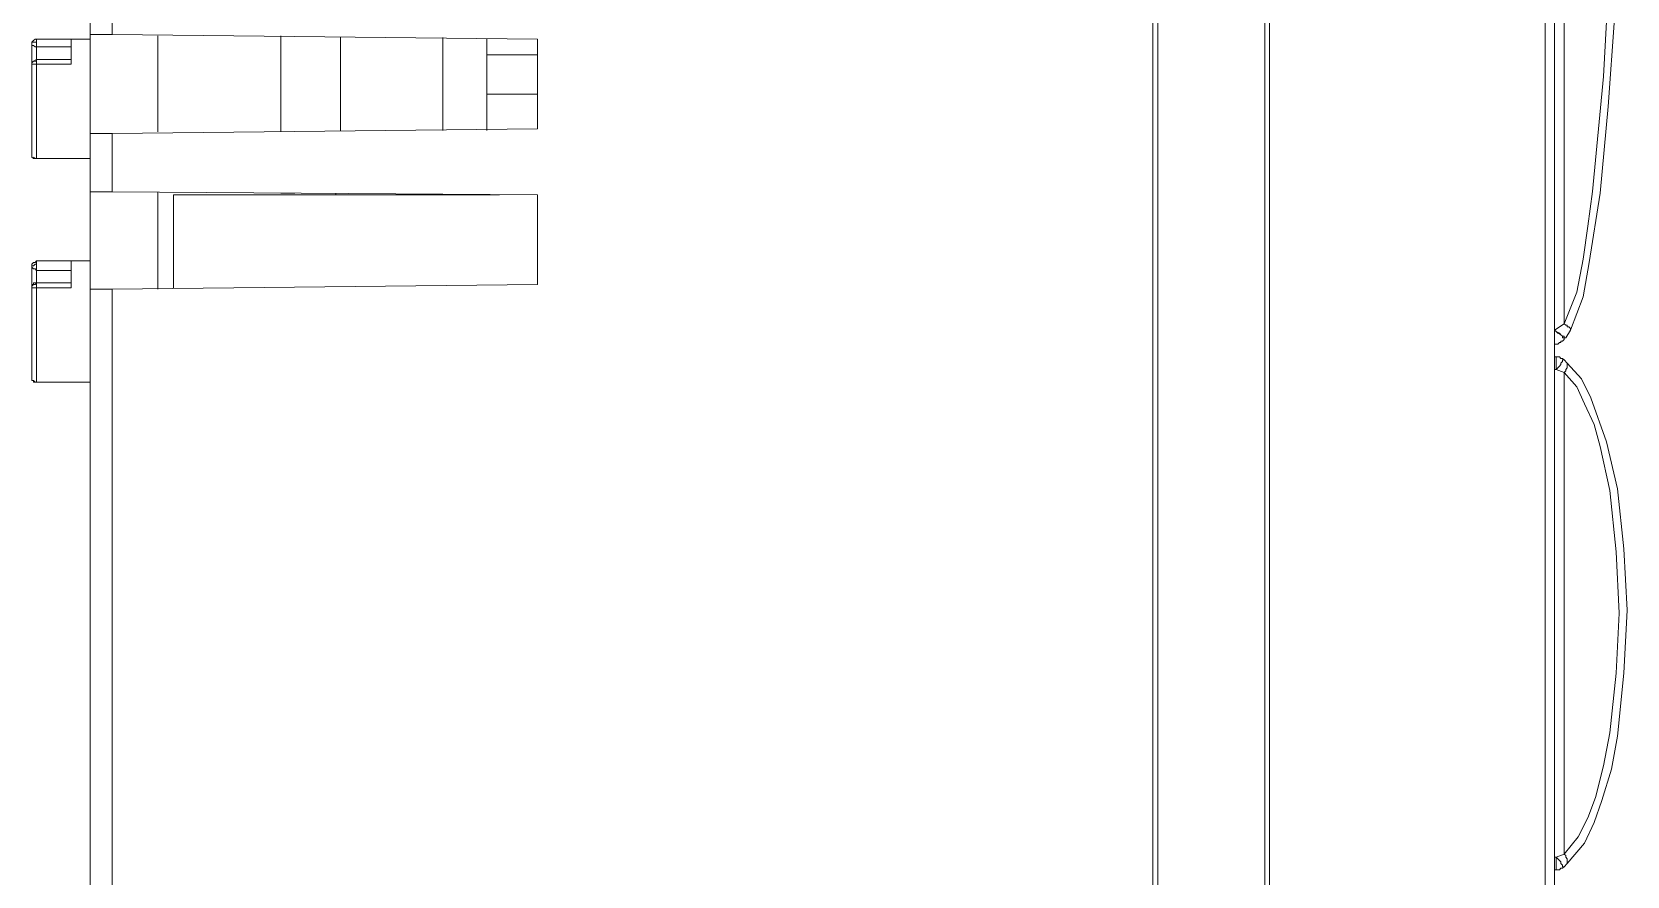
# Model space of a CAD drawing. Header units: centimetres. Extents: x -12.5 to 12.5, y -6.1 to 6.1.
# Drawn here: x 8.262 to 11.835, y -1.193 to 0.7 of the extents above; entities that cross this region are included whole.
import ezdxf

# ---------------------------------------------------------------- set-up
doc = ezdxf.new("R2010")
doc.units = ezdxf.units.CM
doc.header["$MEASUREMENT"] = 0
doc.layers.add('Camada 1', color=7, linetype='Continuous')

msp = doc.modelspace()

# ---------------------------------------------------------------- linework, layer by layer
at = {"layer": 'Camada 1', "color": 251, "lineweight": 9}
for points in [[(11.02362, -5.82844), (11.02362, -5.82844), (11.02362, 5.81417), (11.02362, 5.81417)], [(11.0342, 5.81417), (11.0342, 5.81417), (11.0342, -5.82844), (11.0342, -5.82844)], [(11.6518, -5.82844), (11.6518, -5.82844), (11.6518, 5.81417), (11.6518, 5.81417)], [(11.67298, 5.81417), (11.67298, 5.81417), (11.67298, -5.82844), (11.67298, -5.82844)], [(10.77304, -2.02756), (10.77304, -2.02756), (10.77304, 5.77888), (10.77304, 5.77888)], [(10.78363, 5.77888), (10.78363, 5.77888), (10.78363, -2.02756), (10.78363, -2.02756)], [(10.78363, -3.69098), (10.78363, -3.69098), (10.78363, 3.65738), (10.78363, 3.65738)], [(11.67298, 0.03126), (11.67298, 0.03126), (11.67298, 3.48142), (11.67298, 3.48142)], [(11.69415, 3.46731), (11.69415, 3.46731), (11.69415, 0.04537), (11.69415, 0.04537)], [(8.44154, 0.82458), (8.44154, 0.82458), (8.44154, 0.69405), (8.44154, 0.69405)], [(8.39215, 0.69405), (8.39215, 0.69405), (8.39215, 0.82105), (8.39215, 0.82105)], [(8.34982, 0.68347), (8.34982, 0.68347), (8.27221, 0.68347), (8.27221, 0.68347)], [(8.34982, 0.68347), (8.34982, 0.68347), (8.34982, 0.62702), (8.34982, 0.62702)], [(8.39215, 0.68347), (8.39215, 0.68347), (8.34982, 0.68347), (8.34982, 0.68347)], [(8.39215, 0.69405), (8.39215, 0.69405), (8.39215, 0.4718), (8.39215, 0.4718)], [(9.39404, 0.68347), (9.39404, 0.68347), (8.44154, 0.69405), (8.44154, 0.69405)], [(8.54384, 0.69052), (8.54384, 0.69052), (8.54384, 0.47533), (8.54384, 0.47533)], [(8.81901, 0.47533), (8.81901, 0.47533), (8.81901, 0.69052), (8.81901, 0.69052)], [(8.81901, 0.69052), (8.81901, 0.69052), (8.81901, 0.47533), (8.81901, 0.47533)], [(8.95307, 0.68699), (8.95307, 0.68699), (8.95307, 0.47886), (8.95307, 0.47886)], [(9.18237, 0.68699), (9.18237, 0.68699), (9.18237, 0.47886), (9.18237, 0.47886)], [(9.28115, 0.68347), (9.28115, 0.68347), (9.28115, 0.6623), (9.28115, 0.6623)], [(9.28115, 0.68347), (9.28115, 0.68347), (9.28115, 0.67641), (9.28115, 0.67641)], [(9.28115, 0.47886), (9.28115, 0.47886), (9.28115, 0.68347), (9.28115, 0.68347)], [(9.39404, 0.68347), (9.39404, 0.68347), (9.39404, 0.48238), (9.39404, 0.48238)], [(8.26162, 0.67288), (8.26162, 0.67288), (8.26162, 0.4718), (8.26162, 0.4718)], [(8.34982, 0.66583), (8.34982, 0.66583), (8.27221, 0.66583), (8.27221, 0.66583)], [(8.27221, 0.63761), (8.27221, 0.63761), (8.27221, 0.66583), (8.27221, 0.66583)], [(9.28115, 0.6623), (9.28115, 0.6623), (9.28115, 0.65524), (9.28115, 0.65524)], [(9.28115, 0.65524), (9.28115, 0.65524), (9.28115, 0.64113), (9.28115, 0.64113)], [(9.39404, 0.64819), (9.39404, 0.64819), (9.28115, 0.64819), (9.28115, 0.64819)], [(8.26162, 0.62702), (8.26162, 0.62702), (8.26162, 0.42594), (8.26162, 0.42594)], [(8.34982, 0.63761), (8.34982, 0.63761), (8.27221, 0.63761), (8.27221, 0.63761)], [(8.27221, 0.62702), (8.27221, 0.62702), (8.27221, 0.41536), (8.27221, 0.41536)], [(9.28115, 0.64113), (9.28115, 0.64113), (9.28115, 0.60938), (9.28115, 0.60938)], [(9.28115, 0.61644), (9.28115, 0.61644), (9.28115, 0.5988), (9.28115, 0.5988)], [(9.28115, 0.60938), (9.28115, 0.60938), (9.28115, 0.5988), (9.28115, 0.5988)], [(9.28115, 0.5988), (9.28115, 0.5988), (9.28115, 0.58469), (9.28115, 0.58469)], [(9.28115, 0.58469), (9.28115, 0.58469), (9.28115, 0.57411), (9.28115, 0.57411)], [(9.28115, 0.57411), (9.28115, 0.57411), (9.28115, 0.55294), (9.28115, 0.55294)], [(9.39404, 0.55999), (9.39404, 0.55999), (9.28115, 0.55999), (9.28115, 0.55999)], [(9.28115, 0.55294), (9.28115, 0.55294), (9.28115, 0.54588), (9.28115, 0.54588)], [(9.28115, 0.54588), (9.28115, 0.54588), (9.28115, 0.53883), (9.28115, 0.53883)], [(9.28115, 0.53883), (9.28115, 0.53883), (9.28115, 0.51766), (9.28115, 0.51766)], [(9.28115, 0.51766), (9.28115, 0.51766), (9.28115, 0.51413), (9.28115, 0.51413)], [(9.28115, 0.51413), (9.28115, 0.51413), (9.28115, 0.47886), (9.28115, 0.47886)], [(8.39215, 0.34127), (8.39215, 0.34127), (8.39215, 0.4718), (8.39215, 0.4718)], [(8.44154, 0.4718), (8.44154, 0.4718), (9.39404, 0.48238), (9.39404, 0.48238)], [(8.44154, 0.4718), (8.44154, 0.4718), (8.44154, 0.34127), (8.44154, 0.34127)], [(8.39215, 0.41536), (8.39215, 0.41536), (8.27221, 0.41536), (8.27221, 0.41536)], [(8.27221, 0.41536), (8.27221, 0.41536), (8.34982, 0.41536), (8.34982, 0.41536)], [(8.34982, 0.41536), (8.34982, 0.41536), (8.39215, 0.41536), (8.39215, 0.41536)], [(8.39215, 0.34127), (8.39215, 0.34127), (8.39215, 0.12255), (8.39215, 0.12255)], [(9.39404, 0.33422), (9.39404, 0.33422), (8.44154, 0.34127), (8.44154, 0.34127)], [(8.54384, 0.34127), (8.54384, 0.34127), (8.54384, 0.12255), (8.54384, 0.12255)], [(8.57912, 0.12608), (8.57912, 0.12608), (8.57912, 0.33422), (8.57912, 0.33422)], [(9.30937, 0.33422), (9.30937, 0.33422), (8.57912, 0.33422), (8.57912, 0.33422)], [(8.81901, 0.33774), (8.81901, 0.33774), (8.85076, 0.33774), (8.85076, 0.33774)], [(8.94248, 0.33774), (8.94248, 0.33774), (8.94248, 0.33422), (8.94248, 0.33422)], [(9.39404, 0.33422), (9.39404, 0.33422), (9.39404, 0.13313), (9.39404, 0.13313)], [(8.34982, 0.18605), (8.34982, 0.18605), (8.27221, 0.18605), (8.27221, 0.18605)], [(8.34982, 0.18605), (8.34982, 0.18605), (8.34982, 0.12608), (8.34982, 0.12608)], [(8.39215, 0.18605), (8.39215, 0.18605), (8.34982, 0.18605), (8.34982, 0.18605)], [(8.26162, 0.17547), (8.26162, 0.17547), (8.26162, -0.02915), (8.26162, -0.02915)], [(8.34982, 0.16488), (8.34982, 0.16488), (8.27221, 0.16488), (8.27221, 0.16488)], [(8.27221, 0.13666), (8.27221, 0.13666), (8.27221, 0.16488), (8.27221, 0.16488)], [(8.26162, 0.12608), (8.26162, 0.12608), (8.26162, -0.07501), (8.26162, -0.07501)], [(8.34982, 0.13666), (8.34982, 0.13666), (8.27221, 0.13666), (8.27221, 0.13666)], [(8.27221, 0.12608), (8.27221, 0.12608), (8.27221, -0.08559), (8.27221, -0.08559)], [(8.39215, -3.66981), (8.39215, -3.66981), (8.39215, 0.12255), (8.39215, 0.12255)], [(8.44154, 0.12255), (8.44154, 0.12255), (9.39404, 0.13313), (9.39404, 0.13313)], [(8.44154, 0.12255), (8.44154, 0.12255), (8.44154, -3.66981), (8.44154, -3.66981)], [(11.67298, 0.03126), (11.67298, 0.03126), (11.69415, 0.04537), (11.69415, 0.04537)], [(11.69767, 0.01362), (11.69767, 0.01362), (11.69415, 0.01362), (11.69415, 0.01362)], [(11.70826, 0.03126), (11.70826, 0.03126), (11.69767, 0.01362), (11.69767, 0.01362)], [(11.67298, -1.15055), (11.67298, -1.15055), (11.67298, -0.05694), (11.67298, -0.05694)], [(11.69415, -0.06399), (11.69415, -0.06399), (11.67651, -0.05694), (11.67651, -0.05694)], [(11.69415, -0.03577), (11.69415, -0.03577), (11.7012, -0.04283), (11.7012, -0.04283)], [(11.69415, -0.06399), (11.69415, -0.06399), (11.69415, -1.14349), (11.69415, -1.14349)], [(8.39215, -0.08559), (8.39215, -0.08559), (8.27221, -0.08559), (8.27221, -0.08559)], [(8.27221, -0.08559), (8.27221, -0.08559), (8.34982, -0.08559), (8.34982, -0.08559)], [(8.34982, -0.08559), (8.34982, -0.08559), (8.39215, -0.08559), (8.39215, -0.08559)], [(11.67651, -1.15055), (11.67651, -1.15055), (11.69415, -1.14349), (11.69415, -1.14349)], [(11.7012, -1.16466), (11.7012, -1.16466), (11.69415, -1.17172), (11.69415, -1.17172)]]:
    msp.add_open_spline(points, degree=3, dxfattribs=at)
for points, knots in [([(11.69415, 0.04537), (11.69415, 0.04537), (11.72237, 0.11592), (11.72237, 0.11592), (11.72237, 0.11592), (11.73648, 0.19001), (11.73648, 0.19001), (11.73648, 0.19001), (11.74706, 0.26409), (11.74706, 0.26409), (11.74706, 0.26409), (11.75765, 0.3417), (11.75765, 0.3417), (11.75765, 0.3417), (11.78234, 0.59923), (11.78234, 0.59923), (11.78234, 0.59923), (11.79645, 0.86028), (11.79645, 0.86028), (11.79645, 0.86028), (11.80703, 1.11781), (11.80703, 1.11781), (11.80703, 1.11781), (11.81762, 1.65403), (11.81762, 1.65403), (11.81762, 1.65403), (11.81409, 2.19025), (11.81409, 2.19025), (11.81409, 2.19025), (11.80351, 2.52187), (11.80351, 2.52187), (11.80351, 2.52187), (11.78587, 2.84995), (11.78587, 2.84995), (11.78587, 2.84995), (11.75765, 3.17803), (11.75765, 3.17803), (11.75765, 3.17803), (11.74001, 3.3015), (11.74001, 3.3015), (11.74001, 3.3015), (11.71178, 3.42498), (11.71178, 3.42498), (11.71178, 3.42498), (11.69415, 3.46731), (11.69415, 3.46731)], [0, 0, 0, 0, 0.0666667, 0.0666667, 0.0666667, 0.1333333, 0.1333333, 0.1333333, 0.2, 0.2, 0.2, 0.2666667, 0.2666667, 0.2666667, 0.3333333, 0.3333333, 0.3333333, 0.4, 0.4, 0.4, 0.4666667, 0.4666667, 0.4666667, 0.5333333, 0.5333333, 0.5333333, 0.6, 0.6, 0.6, 0.6666667, 0.6666667, 0.6666667, 0.7333333, 0.7333333, 0.7333333, 0.8, 0.8, 0.8, 0.8666667, 0.8666667, 0.8666667, 0.9333333, 0.9333333, 0.9333333, 1, 1, 1, 1]), ([(11.70826, 3.48142), (11.70826, 3.48142), (11.7259, 3.43203), (11.7259, 3.43203), (11.7259, 3.43203), (11.74353, 3.37206), (11.74353, 3.37206), (11.74353, 3.37206), (11.75412, 3.30856), (11.75412, 3.30856), (11.75412, 3.30856), (11.77176, 3.18509), (11.77176, 3.18509), (11.77176, 3.18509), (11.79645, 2.93814), (11.79645, 2.93814), (11.79645, 2.93814), (11.81409, 2.68767), (11.81409, 2.68767), (11.81409, 2.68767), (11.8282, 2.19025), (11.8282, 2.19025), (11.8282, 2.19025), (11.83526, 1.65403), (11.83526, 1.65403), (11.83526, 1.65403), (11.82467, 1.11781), (11.82467, 1.11781), (11.82467, 1.11781), (11.80703, 0.72976), (11.80703, 0.72976), (11.80703, 0.72976), (11.79292, 0.5322), (11.79292, 0.5322), (11.79292, 0.5322), (11.77528, 0.33817), (11.77528, 0.33817), (11.77528, 0.33817), (11.75059, 0.18295), (11.75059, 0.18295), (11.75059, 0.18295), (11.73648, 0.10534), (11.73648, 0.10534), (11.73648, 0.10534), (11.70826, 0.03126), (11.70826, 0.03126)], [0, 0, 0, 0, 0.0666667, 0.0666667, 0.0666667, 0.1333333, 0.1333333, 0.1333333, 0.2, 0.2, 0.2, 0.2666667, 0.2666667, 0.2666667, 0.3333333, 0.3333333, 0.3333333, 0.4, 0.4, 0.4, 0.4666667, 0.4666667, 0.4666667, 0.5333333, 0.5333333, 0.5333333, 0.6, 0.6, 0.6, 0.6666667, 0.6666667, 0.6666667, 0.7333333, 0.7333333, 0.7333333, 0.8, 0.8, 0.8, 0.8666667, 0.8666667, 0.8666667, 0.9333333, 0.9333333, 0.9333333, 1, 1, 1, 1]), ([(8.26162, 0.67288), (8.26162, 0.67288), (8.26162, 0.67641), (8.26162, 0.67641), (8.26162, 0.67641), (8.26515, 0.67994), (8.26515, 0.67994), (8.26515, 0.67994), (8.26868, 0.68347), (8.26868, 0.68347), (8.26868, 0.68347), (8.27221, 0.68347), (8.27221, 0.68347)], [0, 0, 0, 0, 0.25, 0.25, 0.25, 0.5, 0.5, 0.5, 0.75, 0.75, 0.75, 1, 1, 1, 1]), ([(8.27221, 0.68347), (8.27221, 0.68347), (8.27221, 0.68347), (8.27221, 0.68347), (8.27221, 0.68347), (8.27221, 0.67994), (8.27221, 0.67994), (8.27221, 0.67994), (8.27221, 0.67641), (8.27221, 0.67641)], [0, 0, 0, 0, 0.3333333, 0.3333333, 0.3333333, 0.6666667, 0.6666667, 0.6666667, 1, 1, 1, 1]), ([(8.44154, 0.69405), (8.44154, 0.69405), (8.43096, 0.69405), (8.43096, 0.69405), (8.43096, 0.69405), (8.4239, 0.69405), (8.4239, 0.69405), (8.4239, 0.69405), (8.41332, 0.69405), (8.41332, 0.69405), (8.41332, 0.69405), (8.40626, 0.69405), (8.40626, 0.69405), (8.40626, 0.69405), (8.40273, 0.69405), (8.40273, 0.69405), (8.40273, 0.69405), (8.39568, 0.69405), (8.39568, 0.69405), (8.39568, 0.69405), (8.39215, 0.69405), (8.39215, 0.69405)], [0, 0, 0, 0, 0.1428571, 0.1428571, 0.1428571, 0.2857143, 0.2857143, 0.2857143, 0.4285714, 0.4285714, 0.4285714, 0.5714286, 0.5714286, 0.5714286, 0.7142857, 0.7142857, 0.7142857, 0.8571429, 0.8571429, 0.8571429, 1, 1, 1, 1]), ([(8.81901, 0.69052), (8.81901, 0.69052), (8.81901, 0.67994), (8.81901, 0.67994), (8.81901, 0.67994), (8.81901, 0.66936), (8.81901, 0.66936), (8.81901, 0.66936), (8.81901, 0.66583), (8.81901, 0.66583)], [0, 0, 0, 0, 0.3333333, 0.3333333, 0.3333333, 0.6666667, 0.6666667, 0.6666667, 1, 1, 1, 1]), ([(8.81901, 0.66583), (8.81901, 0.66583), (8.81901, 0.66936), (8.81901, 0.66936), (8.81901, 0.66936), (8.81901, 0.67994), (8.81901, 0.67994), (8.81901, 0.67994), (8.81901, 0.69052), (8.81901, 0.69052)], [0, 0, 0, 0, 0.3333333, 0.3333333, 0.3333333, 0.6666667, 0.6666667, 0.6666667, 1, 1, 1, 1]), ([(8.27221, 0.67641), (8.27221, 0.67641), (8.26868, 0.67641), (8.26868, 0.67641), (8.26868, 0.67641), (8.26515, 0.67641), (8.26515, 0.67641), (8.26515, 0.67641), (8.26162, 0.67641), (8.26162, 0.67641), (8.26162, 0.67641), (8.26162, 0.67288), (8.26162, 0.67288)], [0, 0, 0, 0, 0.25, 0.25, 0.25, 0.5, 0.5, 0.5, 0.75, 0.75, 0.75, 1, 1, 1, 1]), ([(8.26162, 0.67288), (8.26162, 0.67288), (8.26162, 0.67288), (8.26162, 0.67288), (8.26162, 0.67288), (8.26162, 0.66936), (8.26162, 0.66936), (8.26162, 0.66936), (8.26515, 0.66936), (8.26515, 0.66936), (8.26515, 0.66936), (8.26868, 0.66583), (8.26868, 0.66583), (8.26868, 0.66583), (8.27221, 0.66583), (8.27221, 0.66583)], [0, 0, 0, 0, 0.2, 0.2, 0.2, 0.4, 0.4, 0.4, 0.6, 0.6, 0.6, 0.8, 0.8, 0.8, 1, 1, 1, 1]), ([(8.27221, 0.67641), (8.27221, 0.67641), (8.27221, 0.67288), (8.27221, 0.67288), (8.27221, 0.67288), (8.27221, 0.66936), (8.27221, 0.66936), (8.27221, 0.66936), (8.27221, 0.66583), (8.27221, 0.66583)], [0, 0, 0, 0, 0.3333333, 0.3333333, 0.3333333, 0.6666667, 0.6666667, 0.6666667, 1, 1, 1, 1]), ([(9.28115, 0.65172), (9.28115, 0.65172), (9.28115, 0.64819), (9.28115, 0.64819), (9.28115, 0.64819), (9.28115, 0.64466), (9.28115, 0.64466), (9.28115, 0.64466), (9.28115, 0.63761), (9.28115, 0.63761), (9.28115, 0.63761), (9.28115, 0.63055), (9.28115, 0.63055)], [0, 0, 0, 0, 0.25, 0.25, 0.25, 0.5, 0.5, 0.5, 0.75, 0.75, 0.75, 1, 1, 1, 1]), ([(8.27221, 0.63761), (8.27221, 0.63761), (8.26515, 0.63408), (8.26515, 0.63408), (8.26515, 0.63408), (8.26162, 0.63055), (8.26162, 0.63055), (8.26162, 0.63055), (8.26162, 0.62702), (8.26162, 0.62702)], [0, 0, 0, 0, 0.3333333, 0.3333333, 0.3333333, 0.6666667, 0.6666667, 0.6666667, 1, 1, 1, 1]), ([(8.27221, 0.63408), (8.27221, 0.63408), (8.26868, 0.63408), (8.26868, 0.63408), (8.26868, 0.63408), (8.26515, 0.63408), (8.26515, 0.63408), (8.26515, 0.63408), (8.26162, 0.63055), (8.26162, 0.63055), (8.26162, 0.63055), (8.26162, 0.62702), (8.26162, 0.62702)], [0, 0, 0, 0, 0.25, 0.25, 0.25, 0.5, 0.5, 0.5, 0.75, 0.75, 0.75, 1, 1, 1, 1]), ([(8.27221, 0.62702), (8.27221, 0.62702), (8.26868, 0.62702), (8.26868, 0.62702), (8.26868, 0.62702), (8.26515, 0.62702), (8.26515, 0.62702), (8.26515, 0.62702), (8.26162, 0.62702), (8.26162, 0.62702)], [0, 0, 0, 0, 0.3333333, 0.3333333, 0.3333333, 0.6666667, 0.6666667, 0.6666667, 1, 1, 1, 1]), ([(8.27221, 0.63761), (8.27221, 0.63761), (8.27221, 0.63761), (8.27221, 0.63761), (8.27221, 0.63761), (8.27221, 0.63408), (8.27221, 0.63408)], [0, 0, 0, 0, 0.5, 0.5, 0.5, 1, 1, 1, 1]), ([(8.27221, 0.63408), (8.27221, 0.63408), (8.27221, 0.63408), (8.27221, 0.63408), (8.27221, 0.63408), (8.27221, 0.63055), (8.27221, 0.63055), (8.27221, 0.63055), (8.27221, 0.62702), (8.27221, 0.62702)], [0, 0, 0, 0, 0.3333333, 0.3333333, 0.3333333, 0.6666667, 0.6666667, 0.6666667, 1, 1, 1, 1]), ([(8.34982, 0.62702), (8.34982, 0.62702), (8.30748, 0.62702), (8.30748, 0.62702), (8.30748, 0.62702), (8.27221, 0.62702), (8.27221, 0.62702)], [0, 0, 0, 0, 0.5, 0.5, 0.5, 1, 1, 1, 1]), ([(9.28115, 0.64113), (9.28115, 0.64113), (9.28115, 0.64113), (9.28115, 0.64113), (9.28115, 0.64113), (9.28115, 0.63761), (9.28115, 0.63761), (9.28115, 0.63761), (9.28115, 0.63408), (9.28115, 0.63408), (9.28115, 0.63408), (9.28115, 0.63055), (9.28115, 0.63055)], [0, 0, 0, 0, 0.25, 0.25, 0.25, 0.5, 0.5, 0.5, 0.75, 0.75, 0.75, 1, 1, 1, 1]), ([(9.28115, 0.63055), (9.28115, 0.63055), (9.28115, 0.62349), (9.28115, 0.62349), (9.28115, 0.62349), (9.28115, 0.61644), (9.28115, 0.61644), (9.28115, 0.61644), (9.28115, 0.61291), (9.28115, 0.61291), (9.28115, 0.61291), (9.28115, 0.60938), (9.28115, 0.60938), (9.28115, 0.60938), (9.28115, 0.60585), (9.28115, 0.60585)], [0, 0, 0, 0, 0.2, 0.2, 0.2, 0.4, 0.4, 0.4, 0.6, 0.6, 0.6, 0.8, 0.8, 0.8, 1, 1, 1, 1]), ([(9.28115, 0.63055), (9.28115, 0.63055), (9.28115, 0.62702), (9.28115, 0.62702), (9.28115, 0.62702), (9.28115, 0.62349), (9.28115, 0.62349)], [0, 0, 0, 0, 0.5, 0.5, 0.5, 1, 1, 1, 1]), ([(8.39215, 0.4718), (8.39215, 0.4718), (8.39215, 0.4718), (8.39215, 0.4718), (8.39215, 0.4718), (8.39568, 0.4718), (8.39568, 0.4718), (8.39568, 0.4718), (8.40273, 0.4718), (8.40273, 0.4718), (8.40273, 0.4718), (8.40626, 0.4718), (8.40626, 0.4718), (8.40626, 0.4718), (8.41332, 0.4718), (8.41332, 0.4718), (8.41332, 0.4718), (8.4239, 0.4718), (8.4239, 0.4718), (8.4239, 0.4718), (8.43096, 0.4718), (8.43096, 0.4718), (8.43096, 0.4718), (8.44154, 0.4718), (8.44154, 0.4718)], [0, 0, 0, 0, 0.125, 0.125, 0.125, 0.25, 0.25, 0.25, 0.375, 0.375, 0.375, 0.5, 0.5, 0.5, 0.625, 0.625, 0.625, 0.75, 0.75, 0.75, 0.875, 0.875, 0.875, 1, 1, 1, 1]), ([(9.28115, 0.49297), (9.28115, 0.49297), (9.28115, 0.49297), (9.28115, 0.49297), (9.28115, 0.49297), (9.28115, 0.48944), (9.28115, 0.48944), (9.28115, 0.48944), (9.28115, 0.48591), (9.28115, 0.48591)], [0, 0, 0, 0, 0.3333333, 0.3333333, 0.3333333, 0.6666667, 0.6666667, 0.6666667, 1, 1, 1, 1]), ([(8.27221, 0.41536), (8.27221, 0.41536), (8.26868, 0.41536), (8.26868, 0.41536), (8.26868, 0.41536), (8.26515, 0.41536), (8.26515, 0.41536), (8.26515, 0.41536), (8.26162, 0.41888), (8.26162, 0.41888), (8.26162, 0.41888), (8.26162, 0.42594), (8.26162, 0.42594)], [0, 0, 0, 0, 0.25, 0.25, 0.25, 0.5, 0.5, 0.5, 0.75, 0.75, 0.75, 1, 1, 1, 1]), ([(8.26515, 0.41888), (8.26515, 0.41888), (8.26868, 0.41536), (8.26868, 0.41536), (8.26868, 0.41536), (8.27221, 0.41536), (8.27221, 0.41536)], [0, 0, 0, 0, 0.5, 0.5, 0.5, 1, 1, 1, 1]), ([(8.44154, 0.34127), (8.44154, 0.34127), (8.43096, 0.34127), (8.43096, 0.34127), (8.43096, 0.34127), (8.4239, 0.34127), (8.4239, 0.34127), (8.4239, 0.34127), (8.41332, 0.34127), (8.41332, 0.34127), (8.41332, 0.34127), (8.40626, 0.34127), (8.40626, 0.34127), (8.40626, 0.34127), (8.40273, 0.34127), (8.40273, 0.34127), (8.40273, 0.34127), (8.39568, 0.34127), (8.39568, 0.34127), (8.39568, 0.34127), (8.39215, 0.34127), (8.39215, 0.34127)], [0, 0, 0, 0, 0.1428571, 0.1428571, 0.1428571, 0.2857143, 0.2857143, 0.2857143, 0.4285714, 0.4285714, 0.4285714, 0.5714286, 0.5714286, 0.5714286, 0.7142857, 0.7142857, 0.7142857, 0.8571429, 0.8571429, 0.8571429, 1, 1, 1, 1]), ([(8.26162, 0.17547), (8.26162, 0.17547), (8.26162, 0.17899), (8.26162, 0.17899), (8.26162, 0.17899), (8.26515, 0.18252), (8.26515, 0.18252), (8.26515, 0.18252), (8.26868, 0.18252), (8.26868, 0.18252), (8.26868, 0.18252), (8.27221, 0.18605), (8.27221, 0.18605)], [0, 0, 0, 0, 0.25, 0.25, 0.25, 0.5, 0.5, 0.5, 0.75, 0.75, 0.75, 1, 1, 1, 1]), ([(8.27221, 0.17899), (8.27221, 0.17899), (8.26868, 0.17899), (8.26868, 0.17899), (8.26868, 0.17899), (8.26515, 0.17547), (8.26515, 0.17547), (8.26515, 0.17547), (8.26162, 0.17547), (8.26162, 0.17547)], [0, 0, 0, 0, 0.3333333, 0.3333333, 0.3333333, 0.6666667, 0.6666667, 0.6666667, 1, 1, 1, 1]), ([(8.27221, 0.18605), (8.27221, 0.18605), (8.27221, 0.18252), (8.27221, 0.18252), (8.27221, 0.18252), (8.27221, 0.17899), (8.27221, 0.17899)], [0, 0, 0, 0, 0.5, 0.5, 0.5, 1, 1, 1, 1]), ([(8.27221, 0.17899), (8.27221, 0.17899), (8.27221, 0.17547), (8.27221, 0.17547), (8.27221, 0.17547), (8.27221, 0.17194), (8.27221, 0.17194), (8.27221, 0.17194), (8.27221, 0.16841), (8.27221, 0.16841), (8.27221, 0.16841), (8.27221, 0.16488), (8.27221, 0.16488)], [0, 0, 0, 0, 0.25, 0.25, 0.25, 0.5, 0.5, 0.5, 0.75, 0.75, 0.75, 1, 1, 1, 1]), ([(8.26162, 0.17547), (8.26162, 0.17547), (8.26162, 0.17194), (8.26162, 0.17194), (8.26162, 0.17194), (8.26515, 0.16841), (8.26515, 0.16841), (8.26515, 0.16841), (8.26868, 0.16841), (8.26868, 0.16841), (8.26868, 0.16841), (8.27221, 0.16488), (8.27221, 0.16488)], [0, 0, 0, 0, 0.25, 0.25, 0.25, 0.5, 0.5, 0.5, 0.75, 0.75, 0.75, 1, 1, 1, 1]), ([(8.27221, 0.13666), (8.27221, 0.13666), (8.26515, 0.13666), (8.26515, 0.13666), (8.26515, 0.13666), (8.26515, 0.13313), (8.26515, 0.13313), (8.26515, 0.13313), (8.26162, 0.13313), (8.26162, 0.13313), (8.26162, 0.13313), (8.26162, 0.1296), (8.26162, 0.1296), (8.26162, 0.1296), (8.26162, 0.12608), (8.26162, 0.12608)], [0, 0, 0, 0, 0.2, 0.2, 0.2, 0.4, 0.4, 0.4, 0.6, 0.6, 0.6, 0.8, 0.8, 0.8, 1, 1, 1, 1]), ([(8.27221, 0.13666), (8.27221, 0.13666), (8.26868, 0.13313), (8.26868, 0.13313), (8.26868, 0.13313), (8.26515, 0.13313), (8.26515, 0.13313), (8.26515, 0.13313), (8.26162, 0.1296), (8.26162, 0.1296), (8.26162, 0.1296), (8.26162, 0.12608), (8.26162, 0.12608)], [0, 0, 0, 0, 0.25, 0.25, 0.25, 0.5, 0.5, 0.5, 0.75, 0.75, 0.75, 1, 1, 1, 1]), ([(8.27221, 0.12608), (8.27221, 0.12608), (8.26868, 0.12608), (8.26868, 0.12608), (8.26868, 0.12608), (8.26515, 0.12608), (8.26515, 0.12608), (8.26515, 0.12608), (8.26162, 0.12608), (8.26162, 0.12608)], [0, 0, 0, 0, 0.3333333, 0.3333333, 0.3333333, 0.6666667, 0.6666667, 0.6666667, 1, 1, 1, 1]), ([(8.27221, 0.13666), (8.27221, 0.13666), (8.27221, 0.13313), (8.27221, 0.13313), (8.27221, 0.13313), (8.27221, 0.1296), (8.27221, 0.1296), (8.27221, 0.1296), (8.27221, 0.12608), (8.27221, 0.12608)], [0, 0, 0, 0, 0.3333333, 0.3333333, 0.3333333, 0.6666667, 0.6666667, 0.6666667, 1, 1, 1, 1]), ([(8.34982, 0.12608), (8.34982, 0.12608), (8.30748, 0.12608), (8.30748, 0.12608), (8.30748, 0.12608), (8.27221, 0.12608), (8.27221, 0.12608)], [0, 0, 0, 0, 0.5, 0.5, 0.5, 1, 1, 1, 1]), ([(8.39215, 0.12255), (8.39215, 0.12255), (8.39215, 0.12255), (8.39215, 0.12255), (8.39215, 0.12255), (8.39568, 0.12255), (8.39568, 0.12255), (8.39568, 0.12255), (8.40273, 0.12255), (8.40273, 0.12255), (8.40273, 0.12255), (8.40626, 0.12255), (8.40626, 0.12255), (8.40626, 0.12255), (8.41332, 0.12255), (8.41332, 0.12255), (8.41332, 0.12255), (8.4239, 0.12255), (8.4239, 0.12255), (8.4239, 0.12255), (8.43096, 0.12255), (8.43096, 0.12255), (8.43096, 0.12255), (8.44154, 0.12255), (8.44154, 0.12255)], [0, 0, 0, 0, 0.125, 0.125, 0.125, 0.25, 0.25, 0.25, 0.375, 0.375, 0.375, 0.5, 0.5, 0.5, 0.625, 0.625, 0.625, 0.75, 0.75, 0.75, 0.875, 0.875, 0.875, 1, 1, 1, 1]), ([(11.70826, 0.03126), (11.70826, 0.03126), (11.70826, 0.03126), (11.70826, 0.03126), (11.70826, 0.03126), (11.70826, 0.03478), (11.70826, 0.03478), (11.70826, 0.03478), (11.70473, 0.03831), (11.70473, 0.03831), (11.70473, 0.03831), (11.7012, 0.03831), (11.7012, 0.03831), (11.7012, 0.03831), (11.7012, 0.04184), (11.7012, 0.04184), (11.7012, 0.04184), (11.69767, 0.04184), (11.69767, 0.04184), (11.69767, 0.04184), (11.69415, 0.04537), (11.69415, 0.04537)], [0, 0, 0, 0, 0.1428571, 0.1428571, 0.1428571, 0.2857143, 0.2857143, 0.2857143, 0.4285714, 0.4285714, 0.4285714, 0.5714286, 0.5714286, 0.5714286, 0.7142857, 0.7142857, 0.7142857, 0.8571429, 0.8571429, 0.8571429, 1, 1, 1, 1]), ([(11.67298, -0.00049), (11.67298, -0.00049), (11.67298, -0.00049), (11.67298, -0.00049), (11.67298, -0.00049), (11.67298, 0.00303), (11.67298, 0.00303), (11.67298, 0.00303), (11.67298, 0.00656), (11.67298, 0.00656), (11.67298, 0.00656), (11.67298, 0.01009), (11.67298, 0.01009), (11.67298, 0.01009), (11.67298, 0.01362), (11.67298, 0.01362), (11.67298, 0.01362), (11.67298, 0.01714), (11.67298, 0.01714), (11.67298, 0.01714), (11.67298, 0.0242), (11.67298, 0.0242), (11.67298, 0.0242), (11.67298, 0.03126), (11.67298, 0.03126)], [0, 0, 0, 0, 0.125, 0.125, 0.125, 0.25, 0.25, 0.25, 0.375, 0.375, 0.375, 0.5, 0.5, 0.5, 0.625, 0.625, 0.625, 0.75, 0.75, 0.75, 0.875, 0.875, 0.875, 1, 1, 1, 1]), ([(11.69767, 0.01362), (11.69767, 0.01362), (11.69767, 0.01362), (11.69767, 0.01362), (11.69767, 0.01362), (11.69415, 0.01362), (11.69415, 0.01362), (11.69415, 0.01362), (11.69415, 0.01714), (11.69415, 0.01714), (11.69415, 0.01714), (11.69062, 0.01714), (11.69062, 0.01714), (11.69062, 0.01714), (11.68709, 0.02067), (11.68709, 0.02067), (11.68709, 0.02067), (11.68356, 0.0242), (11.68356, 0.0242), (11.68356, 0.0242), (11.67651, 0.02773), (11.67651, 0.02773), (11.67651, 0.02773), (11.67298, 0.03126), (11.67298, 0.03126)], [0, 0, 0, 0, 0.125, 0.125, 0.125, 0.25, 0.25, 0.25, 0.375, 0.375, 0.375, 0.5, 0.5, 0.5, 0.625, 0.625, 0.625, 0.75, 0.75, 0.75, 0.875, 0.875, 0.875, 1, 1, 1, 1]), ([(11.69415, 0.01362), (11.69415, 0.01362), (11.69415, 0.01362), (11.69415, 0.01362), (11.69415, 0.01362), (11.69062, 0.01362), (11.69062, 0.01362), (11.69062, 0.01362), (11.69062, 0.01714), (11.69062, 0.01714), (11.69062, 0.01714), (11.68709, 0.02067), (11.68709, 0.02067), (11.68709, 0.02067), (11.68003, 0.0242), (11.68003, 0.0242), (11.68003, 0.0242), (11.67651, 0.02773), (11.67651, 0.02773), (11.67651, 0.02773), (11.67298, 0.03126), (11.67298, 0.03126)], [0, 0, 0, 0, 0.1428571, 0.1428571, 0.1428571, 0.2857143, 0.2857143, 0.2857143, 0.4285714, 0.4285714, 0.4285714, 0.5714286, 0.5714286, 0.5714286, 0.7142857, 0.7142857, 0.7142857, 0.8571429, 0.8571429, 0.8571429, 1, 1, 1, 1]), ([(11.69415, 0.01362), (11.69415, 0.01362), (11.69415, 0.01009), (11.69415, 0.01009), (11.69415, 0.01009), (11.69062, 0.00656), (11.69062, 0.00656), (11.69062, 0.00656), (11.68709, 0.00656), (11.68709, 0.00656), (11.68709, 0.00656), (11.68709, 0.00303), (11.68709, 0.00303), (11.68709, 0.00303), (11.68356, 0.00303), (11.68356, 0.00303), (11.68356, 0.00303), (11.68003, -0.00049), (11.68003, -0.00049), (11.68003, -0.00049), (11.67651, -0.00049), (11.67651, -0.00049), (11.67651, -0.00049), (11.67298, -0.00049), (11.67298, -0.00049)], [0, 0, 0, 0, 0.125, 0.125, 0.125, 0.25, 0.25, 0.25, 0.375, 0.375, 0.375, 0.5, 0.5, 0.5, 0.625, 0.625, 0.625, 0.75, 0.75, 0.75, 0.875, 0.875, 0.875, 1, 1, 1, 1]), ([(11.67298, -0.02872), (11.67298, -0.02872), (11.67298, -0.02872), (11.67298, -0.02872), (11.67298, -0.02872), (11.67298, -0.03225), (11.67298, -0.03225), (11.67298, -0.03225), (11.67298, -0.03577), (11.67298, -0.03577), (11.67298, -0.03577), (11.67298, -0.04283), (11.67298, -0.04283), (11.67298, -0.04283), (11.67298, -0.04636), (11.67298, -0.04636), (11.67298, -0.04636), (11.67298, -0.05341), (11.67298, -0.05341), (11.67298, -0.05341), (11.67298, -0.05694), (11.67298, -0.05694)], [0, 0, 0, 0, 0.1428571, 0.1428571, 0.1428571, 0.2857143, 0.2857143, 0.2857143, 0.4285714, 0.4285714, 0.4285714, 0.5714286, 0.5714286, 0.5714286, 0.7142857, 0.7142857, 0.7142857, 0.8571429, 0.8571429, 0.8571429, 1, 1, 1, 1]), ([(11.67298, -0.02872), (11.67298, -0.02872), (11.67651, -0.02872), (11.67651, -0.02872), (11.67651, -0.02872), (11.67651, -0.03225), (11.67651, -0.03225), (11.67651, -0.03225), (11.67651, -0.03577), (11.67651, -0.03577), (11.67651, -0.03577), (11.67651, -0.04283), (11.67651, -0.04283), (11.67651, -0.04283), (11.67651, -0.04636), (11.67651, -0.04636), (11.67651, -0.04636), (11.67651, -0.05341), (11.67651, -0.05341), (11.67651, -0.05341), (11.67651, -0.05694), (11.67651, -0.05694)], [0, 0, 0, 0, 0.1428571, 0.1428571, 0.1428571, 0.2857143, 0.2857143, 0.2857143, 0.4285714, 0.4285714, 0.4285714, 0.5714286, 0.5714286, 0.5714286, 0.7142857, 0.7142857, 0.7142857, 0.8571429, 0.8571429, 0.8571429, 1, 1, 1, 1]), ([(11.67298, -0.02872), (11.67298, -0.02872), (11.67651, -0.02872), (11.67651, -0.02872), (11.67651, -0.02872), (11.68003, -0.02872), (11.68003, -0.02872), (11.68003, -0.02872), (11.68356, -0.02872), (11.68356, -0.02872), (11.68356, -0.02872), (11.68709, -0.03225), (11.68709, -0.03225), (11.68709, -0.03225), (11.69062, -0.03225), (11.69062, -0.03225), (11.69062, -0.03225), (11.69415, -0.03577), (11.69415, -0.03577)], [0, 0, 0, 0, 0.1666667, 0.1666667, 0.1666667, 0.3333333, 0.3333333, 0.3333333, 0.5, 0.5, 0.5, 0.6666667, 0.6666667, 0.6666667, 0.8333333, 0.8333333, 0.8333333, 1, 1, 1, 1]), ([(11.67651, -0.05694), (11.67651, -0.05694), (11.67651, -0.05694), (11.67651, -0.05694), (11.67651, -0.05694), (11.67298, -0.05694), (11.67298, -0.05694)], [0, 0, 0, 0, 0.5, 0.5, 0.5, 1, 1, 1, 1]), ([(11.69415, -0.03577), (11.69415, -0.03577), (11.69415, -0.03577), (11.69415, -0.03577), (11.69415, -0.03577), (11.69062, -0.03577), (11.69062, -0.03577), (11.69062, -0.03577), (11.69062, -0.0393), (11.69062, -0.0393), (11.69062, -0.0393), (11.68709, -0.04283), (11.68709, -0.04283), (11.68709, -0.04283), (11.68709, -0.04636), (11.68709, -0.04636), (11.68709, -0.04636), (11.68356, -0.04988), (11.68356, -0.04988), (11.68356, -0.04988), (11.68003, -0.05341), (11.68003, -0.05341), (11.68003, -0.05341), (11.67651, -0.05694), (11.67651, -0.05694)], [0, 0, 0, 0, 0.125, 0.125, 0.125, 0.25, 0.25, 0.25, 0.375, 0.375, 0.375, 0.5, 0.5, 0.5, 0.625, 0.625, 0.625, 0.75, 0.75, 0.75, 0.875, 0.875, 0.875, 1, 1, 1, 1]), ([(11.7012, -0.04283), (11.7012, -0.04283), (11.7012, -0.04283), (11.7012, -0.04283), (11.7012, -0.04283), (11.7012, -0.04636), (11.7012, -0.04636), (11.7012, -0.04636), (11.7012, -0.04988), (11.7012, -0.04988), (11.7012, -0.04988), (11.7012, -0.05341), (11.7012, -0.05341), (11.7012, -0.05341), (11.69767, -0.05694), (11.69767, -0.05694), (11.69767, -0.05694), (11.69767, -0.06047), (11.69767, -0.06047), (11.69767, -0.06047), (11.69415, -0.06399), (11.69415, -0.06399)], [0, 0, 0, 0, 0.1428571, 0.1428571, 0.1428571, 0.2857143, 0.2857143, 0.2857143, 0.4285714, 0.4285714, 0.4285714, 0.5714286, 0.5714286, 0.5714286, 0.7142857, 0.7142857, 0.7142857, 0.8571429, 0.8571429, 0.8571429, 1, 1, 1, 1]), ([(11.69415, -1.14349), (11.69415, -1.14349), (11.7259, -1.10469), (11.7259, -1.10469), (11.7259, -1.10469), (11.74706, -1.06236), (11.74706, -1.06236), (11.74706, -1.06236), (11.7647, -1.01649), (11.7647, -1.01649), (11.7647, -1.01649), (11.78234, -0.94594), (11.78234, -0.94594), (11.78234, -0.94594), (11.79645, -0.87186), (11.79645, -0.87186), (11.79645, -0.87186), (11.81056, -0.7378), (11.81056, -0.7378), (11.81056, -0.7378), (11.81762, -0.60374), (11.81762, -0.60374), (11.81762, -0.60374), (11.81056, -0.46616), (11.81056, -0.46616), (11.81056, -0.46616), (11.79645, -0.32858), (11.79645, -0.32858), (11.79645, -0.32858), (11.77528, -0.2298), (11.77528, -0.2298), (11.77528, -0.2298), (11.76117, -0.18041), (11.76117, -0.18041), (11.76117, -0.18041), (11.74001, -0.13455), (11.74001, -0.13455), (11.74001, -0.13455), (11.72237, -0.09575), (11.72237, -0.09575), (11.72237, -0.09575), (11.69415, -0.06399), (11.69415, -0.06399)], [0, 0, 0, 0, 0.0714286, 0.0714286, 0.0714286, 0.1428571, 0.1428571, 0.1428571, 0.2142857, 0.2142857, 0.2142857, 0.2857143, 0.2857143, 0.2857143, 0.3571429, 0.3571429, 0.3571429, 0.4285714, 0.4285714, 0.4285714, 0.5, 0.5, 0.5, 0.5714286, 0.5714286, 0.5714286, 0.6428571, 0.6428571, 0.6428571, 0.7142857, 0.7142857, 0.7142857, 0.7857143, 0.7857143, 0.7857143, 0.8571429, 0.8571429, 0.8571429, 0.9285714, 0.9285714, 0.9285714, 1, 1, 1, 1]), ([(11.7012, -0.04283), (11.7012, -0.04283), (11.73295, -0.07811), (11.73295, -0.07811), (11.73295, -0.07811), (11.75412, -0.12044), (11.75412, -0.12044), (11.75412, -0.12044), (11.7894, -0.21922), (11.7894, -0.21922), (11.7894, -0.21922), (11.81409, -0.32505), (11.81409, -0.32505), (11.81409, -0.32505), (11.8282, -0.45911), (11.8282, -0.45911), (11.8282, -0.45911), (11.83526, -0.59669), (11.83526, -0.59669), (11.83526, -0.59669), (11.8282, -0.7378), (11.8282, -0.7378), (11.8282, -0.7378), (11.81409, -0.87891), (11.81409, -0.87891), (11.81409, -0.87891), (11.79998, -0.95299), (11.79998, -0.95299), (11.79998, -0.95299), (11.77881, -1.02355), (11.77881, -1.02355), (11.77881, -1.02355), (11.76117, -1.07294), (11.76117, -1.07294), (11.76117, -1.07294), (11.74001, -1.1188), (11.74001, -1.1188), (11.74001, -1.1188), (11.7012, -1.16466), (11.7012, -1.16466)], [0, 0, 0, 0, 0.0769231, 0.0769231, 0.0769231, 0.1538462, 0.1538462, 0.1538462, 0.2307692, 0.2307692, 0.2307692, 0.3076923, 0.3076923, 0.3076923, 0.3846154, 0.3846154, 0.3846154, 0.4615385, 0.4615385, 0.4615385, 0.5384615, 0.5384615, 0.5384615, 0.6153846, 0.6153846, 0.6153846, 0.6923077, 0.6923077, 0.6923077, 0.7692308, 0.7692308, 0.7692308, 0.8461538, 0.8461538, 0.8461538, 0.9230769, 0.9230769, 0.9230769, 1, 1, 1, 1]), ([(8.27221, -0.08559), (8.27221, -0.08559), (8.26868, -0.08559), (8.26868, -0.08559), (8.26868, -0.08559), (8.26515, -0.08559), (8.26515, -0.08559), (8.26515, -0.08559), (8.26515, -0.08206), (8.26515, -0.08206), (8.26515, -0.08206), (8.26162, -0.08206), (8.26162, -0.08206), (8.26162, -0.08206), (8.26162, -0.07501), (8.26162, -0.07501)], [0, 0, 0, 0, 0.2, 0.2, 0.2, 0.4, 0.4, 0.4, 0.6, 0.6, 0.6, 0.8, 0.8, 0.8, 1, 1, 1, 1]), ([(8.26515, -0.08206), (8.26515, -0.08206), (8.26868, -0.08559), (8.26868, -0.08559), (8.26868, -0.08559), (8.27221, -0.08559), (8.27221, -0.08559)], [0, 0, 0, 0, 0.5, 0.5, 0.5, 1, 1, 1, 1]), ([(11.7012, -1.16466), (11.7012, -1.16466), (11.7012, -1.16466), (11.7012, -1.16466), (11.7012, -1.16466), (11.7012, -1.16113), (11.7012, -1.16113), (11.7012, -1.16113), (11.7012, -1.15761), (11.7012, -1.15761), (11.7012, -1.15761), (11.7012, -1.15408), (11.7012, -1.15408), (11.7012, -1.15408), (11.69767, -1.15055), (11.69767, -1.15055), (11.69767, -1.15055), (11.69767, -1.14702), (11.69767, -1.14702), (11.69767, -1.14702), (11.69415, -1.14349), (11.69415, -1.14349)], [0, 0, 0, 0, 0.1428571, 0.1428571, 0.1428571, 0.2857143, 0.2857143, 0.2857143, 0.4285714, 0.4285714, 0.4285714, 0.5714286, 0.5714286, 0.5714286, 0.7142857, 0.7142857, 0.7142857, 0.8571429, 0.8571429, 0.8571429, 1, 1, 1, 1]), ([(11.67298, -1.17877), (11.67298, -1.17877), (11.67298, -1.17877), (11.67298, -1.17877), (11.67298, -1.17877), (11.67298, -1.17524), (11.67298, -1.17524), (11.67298, -1.17524), (11.67298, -1.17172), (11.67298, -1.17172), (11.67298, -1.17172), (11.67298, -1.16466), (11.67298, -1.16466), (11.67298, -1.16466), (11.67298, -1.16113), (11.67298, -1.16113), (11.67298, -1.16113), (11.67298, -1.15408), (11.67298, -1.15408), (11.67298, -1.15408), (11.67298, -1.15055), (11.67298, -1.15055)], [0, 0, 0, 0, 0.1428571, 0.1428571, 0.1428571, 0.2857143, 0.2857143, 0.2857143, 0.4285714, 0.4285714, 0.4285714, 0.5714286, 0.5714286, 0.5714286, 0.7142857, 0.7142857, 0.7142857, 0.8571429, 0.8571429, 0.8571429, 1, 1, 1, 1]), ([(11.67298, -1.15055), (11.67298, -1.15055), (11.67298, -1.15055), (11.67298, -1.15055), (11.67298, -1.15055), (11.67651, -1.15055), (11.67651, -1.15055)], [0, 0, 0, 0, 0.5, 0.5, 0.5, 1, 1, 1, 1]), ([(11.67298, -1.17877), (11.67298, -1.17877), (11.67651, -1.17877), (11.67651, -1.17877), (11.67651, -1.17877), (11.67651, -1.17524), (11.67651, -1.17524), (11.67651, -1.17524), (11.67651, -1.17172), (11.67651, -1.17172), (11.67651, -1.17172), (11.67651, -1.16466), (11.67651, -1.16466), (11.67651, -1.16466), (11.67651, -1.16113), (11.67651, -1.16113), (11.67651, -1.16113), (11.67651, -1.15408), (11.67651, -1.15408), (11.67651, -1.15408), (11.67651, -1.15055), (11.67651, -1.15055)], [0, 0, 0, 0, 0.1428571, 0.1428571, 0.1428571, 0.2857143, 0.2857143, 0.2857143, 0.4285714, 0.4285714, 0.4285714, 0.5714286, 0.5714286, 0.5714286, 0.7142857, 0.7142857, 0.7142857, 0.8571429, 0.8571429, 0.8571429, 1, 1, 1, 1]), ([(11.69415, -1.17172), (11.69415, -1.17172), (11.69062, -1.17524), (11.69062, -1.17524), (11.69062, -1.17524), (11.68709, -1.17524), (11.68709, -1.17524), (11.68709, -1.17524), (11.68356, -1.17877), (11.68356, -1.17877), (11.68356, -1.17877), (11.68003, -1.17877), (11.68003, -1.17877), (11.68003, -1.17877), (11.67651, -1.17877), (11.67651, -1.17877), (11.67651, -1.17877), (11.67298, -1.17877), (11.67298, -1.17877)], [0, 0, 0, 0, 0.1666667, 0.1666667, 0.1666667, 0.3333333, 0.3333333, 0.3333333, 0.5, 0.5, 0.5, 0.6666667, 0.6666667, 0.6666667, 0.8333333, 0.8333333, 0.8333333, 1, 1, 1, 1]), ([(11.69415, -1.17172), (11.69415, -1.17172), (11.69415, -1.17172), (11.69415, -1.17172), (11.69415, -1.17172), (11.69062, -1.17172), (11.69062, -1.17172), (11.69062, -1.17172), (11.69062, -1.16819), (11.69062, -1.16819), (11.69062, -1.16819), (11.68709, -1.16466), (11.68709, -1.16466), (11.68709, -1.16466), (11.68709, -1.16113), (11.68709, -1.16113), (11.68709, -1.16113), (11.68356, -1.15761), (11.68356, -1.15761), (11.68356, -1.15761), (11.68003, -1.15408), (11.68003, -1.15408), (11.68003, -1.15408), (11.67651, -1.15055), (11.67651, -1.15055)], [0, 0, 0, 0, 0.125, 0.125, 0.125, 0.25, 0.25, 0.25, 0.375, 0.375, 0.375, 0.5, 0.5, 0.5, 0.625, 0.625, 0.625, 0.75, 0.75, 0.75, 0.875, 0.875, 0.875, 1, 1, 1, 1])]:
    msp.add_open_spline(points, degree=3, knots=knots, dxfattribs=at)

doc.saveas('drawing.dxf')
